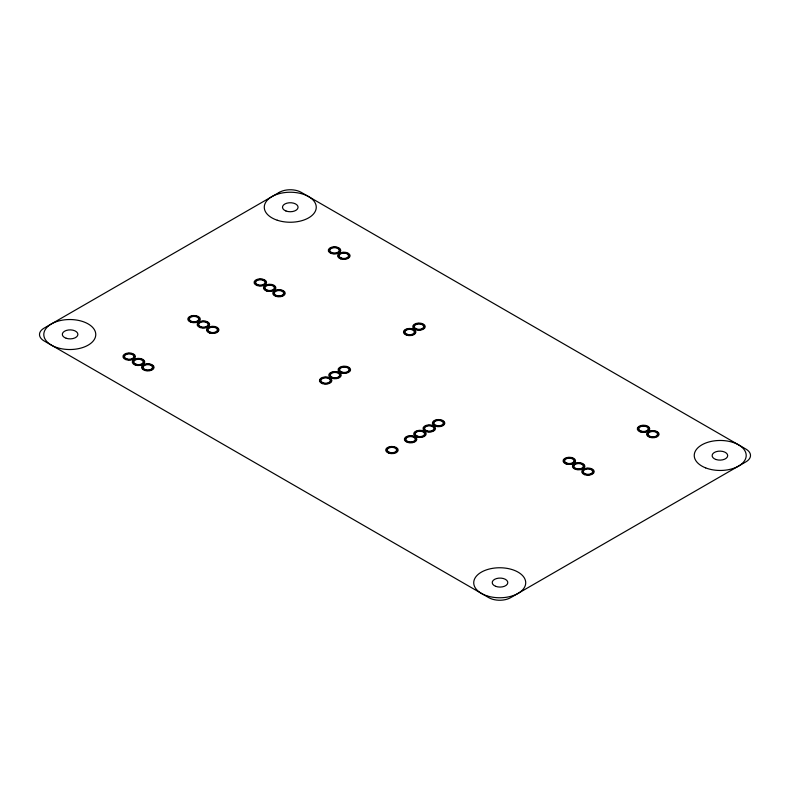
<?xml version="1.0" encoding="UTF-8"?>
<svg xmlns="http://www.w3.org/2000/svg" width="790" height="790" viewBox="0 0 790 790"><rect width="100%" height="100%" fill="white"/><g stroke="black" fill="none" stroke-linecap="round" stroke-linejoin="round"><path stroke-width="1.19" d="M279.245 192.385L44.052 328.166A15.593 9.006 0 0 0 44.052 340.895L488.704 597.615A15.593 9.006 0 0 0 510.755 597.615L745.948 461.834A15.593 9.006 0 0 0 745.948 449.105L301.296 192.385A15.593 9.006 0 0 0 279.245 192.385M585.538 473.941A4.681 2.696 0 0 0 592.648 471.699A4.681 2.696 0 0 0 585.736 469.26A4.681 2.696 0 0 0 585.538 473.941M585.133 474.316A5.461 3.15 0 0 0 593.428 471.709A5.461 3.15 0 0 0 585.36 468.865A5.461 3.15 0 0 0 585.133 474.316M584.728 474.701A6.241 3.604 0 0 0 594.208 471.719A6.241 3.604 0 0 0 584.995 468.47A6.241 3.604 0 0 0 584.728 474.701M144.59 370.411A6.241 3.604 0 0 0 154.08 367.429A6.241 3.604 0 0 0 144.856 364.17A6.241 3.604 0 0 0 144.59 370.411M145.005 370.026A5.461 3.15 0 0 0 153.3 367.409A5.461 3.15 0 0 0 145.232 364.565A5.461 3.15 0 0 0 145.005 370.026M145.409 369.641A4.681 2.696 0 0 0 152.519 367.399A4.681 2.696 0 0 0 145.607 364.96A4.681 2.696 0 0 0 145.409 369.641M135.258 365.019A6.241 3.604 0 0 0 144.748 362.037A6.241 3.604 0 0 0 135.525 358.788A6.241 3.604 0 0 0 135.258 365.019M135.663 364.634A5.461 3.15 0 0 0 143.968 362.027A5.461 3.15 0 0 0 135.9 359.183A5.461 3.15 0 0 0 135.663 364.634M136.068 364.249A4.681 2.696 0 0 0 143.188 362.018A4.681 2.696 0 0 0 136.275 359.578A4.681 2.696 0 0 0 136.068 364.249M125.926 359.628A6.241 3.604 0 0 0 135.406 356.646A6.241 3.604 0 0 0 126.193 353.397A6.241 3.604 0 0 0 125.926 359.628M126.331 359.243A5.461 3.15 0 0 0 134.626 356.636A5.461 3.15 0 0 0 126.568 353.792A5.461 3.15 0 0 0 126.331 359.243M126.736 358.867A4.681 2.696 0 0 0 133.856 356.626A4.681 2.696 0 0 0 126.933 354.187A4.681 2.696 0 0 0 126.736 358.867M649.597 437.255A6.241 3.604 0 0 0 659.087 434.263A6.241 3.604 0 0 0 649.864 431.014A6.241 3.604 0 0 0 649.597 437.255M650.002 436.87A5.461 3.15 0 0 0 658.307 434.253A5.461 3.15 0 0 0 650.239 431.409A5.461 3.15 0 0 0 650.002 436.87M650.407 436.485A4.681 2.696 0 0 0 657.527 434.243A4.681 2.696 0 0 0 650.614 431.804A4.681 2.696 0 0 0 650.407 436.485M640.265 431.863A6.241 3.604 0 0 0 649.745 428.881A6.241 3.604 0 0 0 640.532 425.632A6.241 3.604 0 0 0 640.265 431.863M640.67 431.478A5.461 3.15 0 0 0 648.965 428.871A5.461 3.15 0 0 0 640.907 426.027A5.461 3.15 0 0 0 640.67 431.478M641.075 431.093A4.681 2.696 0 0 0 648.195 428.851A4.681 2.696 0 0 0 641.273 426.422A4.681 2.696 0 0 0 641.075 431.093M575.396 469.319A6.241 3.604 0 0 0 584.876 466.327A6.241 3.604 0 0 0 575.653 463.078A6.241 3.604 0 0 0 575.396 469.319M575.801 468.934A5.461 3.15 0 0 0 584.096 466.317A5.461 3.15 0 0 0 576.029 463.473A5.461 3.15 0 0 0 575.801 468.934M576.206 468.549A4.681 2.696 0 0 0 583.316 466.307A4.681 2.696 0 0 0 576.404 463.868A4.681 2.696 0 0 0 576.206 468.549M566.055 463.928A6.241 3.604 0 0 0 575.545 460.945A6.241 3.604 0 0 0 566.321 457.696A6.241 3.604 0 0 0 566.055 463.928M566.47 463.542A5.461 3.15 0 0 0 574.764 460.935A5.461 3.15 0 0 0 566.697 458.091A5.461 3.15 0 0 0 566.47 463.542M566.874 463.157A4.681 2.696 0 0 0 573.984 460.916A4.681 2.696 0 0 0 567.072 458.486A4.681 2.696 0 0 0 566.874 463.157M388.68 453.124A6.241 3.604 0 0 0 398.17 450.142A6.241 3.604 0 0 0 388.947 446.893A6.241 3.604 0 0 0 388.68 453.124M389.085 452.739A5.461 3.15 0 0 0 397.39 450.132A5.461 3.15 0 0 0 389.322 447.288A5.461 3.15 0 0 0 389.085 452.739M389.5 452.354A4.681 2.696 0 0 0 396.61 450.122A4.681 2.696 0 0 0 389.697 447.683A4.681 2.696 0 0 0 389.5 452.354M407.344 442.351A6.241 3.604 0 0 0 416.834 439.368A6.241 3.604 0 0 0 407.61 436.12A6.241 3.604 0 0 0 407.344 442.351M407.749 441.966A5.461 3.15 0 0 0 416.053 439.359A5.461 3.15 0 0 0 407.986 436.515A5.461 3.15 0 0 0 407.749 441.966M408.163 441.58A4.681 2.696 0 0 0 415.273 439.349A4.681 2.696 0 0 0 408.361 436.91A4.681 2.696 0 0 0 408.163 441.58M416.685 436.959A6.241 3.604 0 0 0 426.166 433.977A6.241 3.604 0 0 0 416.942 430.728A6.241 3.604 0 0 0 416.685 436.959M417.09 436.574A5.461 3.15 0 0 0 425.385 433.967A5.461 3.15 0 0 0 417.318 431.123A5.461 3.15 0 0 0 417.09 436.574M417.495 436.199A4.681 2.696 0 0 0 424.605 433.957A4.681 2.696 0 0 0 417.693 431.518A4.681 2.696 0 0 0 417.495 436.199M426.017 431.577A6.241 3.604 0 0 0 435.497 428.585A6.241 3.604 0 0 0 426.284 425.336A6.241 3.604 0 0 0 426.017 431.577M426.422 431.192A5.461 3.15 0 0 0 434.717 428.575A5.461 3.15 0 0 0 426.649 425.731A5.461 3.15 0 0 0 426.422 431.192M426.827 430.807A4.681 2.696 0 0 0 433.937 428.565A4.681 2.696 0 0 0 427.025 426.126A4.681 2.696 0 0 0 426.827 430.807M435.349 426.185A6.241 3.604 0 0 0 444.829 423.203A6.241 3.604 0 0 0 435.616 419.954A6.241 3.604 0 0 0 435.349 426.185M435.754 425.8A5.461 3.15 0 0 0 444.049 423.193A5.461 3.15 0 0 0 435.991 420.349A5.461 3.15 0 0 0 435.754 425.8M436.159 425.415A4.681 2.696 0 0 0 443.279 423.173A4.681 2.696 0 0 0 436.357 420.744A4.681 2.696 0 0 0 436.159 425.415M322.409 383.614A6.241 3.604 0 0 0 331.889 380.632A6.241 3.604 0 0 0 322.675 377.373A6.241 3.604 0 0 0 322.409 383.614M322.814 383.229A5.461 3.15 0 0 0 331.109 380.612A5.461 3.15 0 0 0 323.041 377.768A5.461 3.15 0 0 0 322.814 383.229M323.219 382.844A4.681 2.696 0 0 0 330.329 380.602A4.681 2.696 0 0 0 323.416 378.163A4.681 2.696 0 0 0 323.219 382.844M331.741 378.222A6.241 3.604 0 0 0 341.221 375.24A6.241 3.604 0 0 0 332.007 371.991A6.241 3.604 0 0 0 331.741 378.222M332.146 377.837A5.461 3.15 0 0 0 340.451 375.23A5.461 3.15 0 0 0 332.383 372.386A5.461 3.15 0 0 0 332.146 377.837M332.55 377.452A4.681 2.696 0 0 0 339.67 375.22A4.681 2.696 0 0 0 332.748 372.781A4.681 2.696 0 0 0 332.55 377.452M341.073 372.831A6.241 3.604 0 0 0 350.562 369.848A6.241 3.604 0 0 0 341.339 366.6A6.241 3.604 0 0 0 341.073 372.831M341.478 372.446A5.461 3.15 0 0 0 349.782 369.839A5.461 3.15 0 0 0 341.715 366.995A5.461 3.15 0 0 0 341.478 372.446M341.892 372.07A4.681 2.696 0 0 0 349.002 369.829A4.681 2.696 0 0 0 342.09 367.39A4.681 2.696 0 0 0 341.892 372.07M406.416 335.108A6.241 3.604 0 0 0 415.896 332.126A6.241 3.604 0 0 0 406.682 328.877A6.241 3.604 0 0 0 406.416 335.108M406.82 334.723A5.461 3.15 0 0 0 415.115 332.116A5.461 3.15 0 0 0 407.048 329.272A5.461 3.15 0 0 0 406.82 334.723M407.225 334.348A4.681 2.696 0 0 0 414.335 332.106A4.681 2.696 0 0 0 407.423 329.667A4.681 2.696 0 0 0 407.225 334.348M415.747 329.726A6.241 3.604 0 0 0 425.227 326.734A6.241 3.604 0 0 0 416.014 323.485A6.241 3.604 0 0 0 415.747 329.726M416.152 329.341A5.461 3.15 0 0 0 424.457 326.724A5.461 3.15 0 0 0 416.389 323.88A5.461 3.15 0 0 0 416.152 329.341M416.557 328.956A4.681 2.696 0 0 0 423.677 326.714A4.681 2.696 0 0 0 416.755 324.275A4.681 2.696 0 0 0 416.557 328.956M340.609 258.853A6.241 3.604 0 0 0 350.089 255.871A6.241 3.604 0 0 0 340.875 252.622A6.241 3.604 0 0 0 340.609 258.853M341.013 258.478A5.461 3.15 0 0 0 349.318 255.861A5.461 3.15 0 0 0 341.25 253.017A5.461 3.15 0 0 0 341.013 258.478M341.418 258.093A4.681 2.696 0 0 0 348.538 255.851A4.681 2.696 0 0 0 341.616 253.412A4.681 2.696 0 0 0 341.418 258.093M331.277 253.472A6.241 3.604 0 0 0 340.757 250.479A6.241 3.604 0 0 0 331.543 247.231A6.241 3.604 0 0 0 331.277 253.472M331.682 253.086A5.461 3.15 0 0 0 339.976 250.47A5.461 3.15 0 0 0 331.909 247.625A5.461 3.15 0 0 0 331.682 253.086M332.086 252.701A4.681 2.696 0 0 0 339.196 250.46A4.681 2.696 0 0 0 332.284 248.02A4.681 2.696 0 0 0 332.086 252.701M257.066 285.536A6.241 3.604 0 0 0 266.556 282.543A6.241 3.604 0 0 0 257.333 279.295A6.241 3.604 0 0 0 257.066 285.536M257.471 285.151A5.461 3.15 0 0 0 265.776 282.534A5.461 3.15 0 0 0 257.708 279.69A5.461 3.15 0 0 0 257.471 285.151M257.886 284.765A4.681 2.696 0 0 0 264.996 282.524A4.681 2.696 0 0 0 258.083 280.085A4.681 2.696 0 0 0 257.886 284.765M266.408 290.918A6.241 3.604 0 0 0 275.888 287.935A6.241 3.604 0 0 0 266.665 284.686A6.241 3.604 0 0 0 266.408 290.918M266.813 290.542A5.461 3.15 0 0 0 275.108 287.925A5.461 3.15 0 0 0 267.04 285.081A5.461 3.15 0 0 0 266.813 290.542M267.218 290.157A4.681 2.696 0 0 0 274.328 287.916A4.681 2.696 0 0 0 267.415 285.476A4.681 2.696 0 0 0 267.218 290.157M275.74 296.309A6.241 3.604 0 0 0 285.22 293.327A6.241 3.604 0 0 0 276.006 290.078A6.241 3.604 0 0 0 275.74 296.309M276.144 295.924A5.461 3.15 0 0 0 284.44 293.317A5.461 3.15 0 0 0 276.372 290.473A5.461 3.15 0 0 0 276.144 295.924M276.549 295.539A4.681 2.696 0 0 0 283.659 293.307A4.681 2.696 0 0 0 276.747 290.868A4.681 2.696 0 0 0 276.549 295.539M209.469 332.955A6.241 3.604 0 0 0 218.948 329.973A6.241 3.604 0 0 0 209.725 326.724A6.241 3.604 0 0 0 209.469 332.955M209.873 332.57A5.461 3.15 0 0 0 218.168 329.963A5.461 3.15 0 0 0 210.101 327.119A5.461 3.15 0 0 0 209.873 332.57M200.127 327.564A6.241 3.604 0 0 0 209.617 324.581A6.241 3.604 0 0 0 200.393 321.332A6.241 3.604 0 0 0 200.127 327.564M200.542 327.178A5.461 3.15 0 0 0 208.837 324.572A5.461 3.15 0 0 0 200.769 321.728A5.461 3.15 0 0 0 200.542 327.178M190.795 322.182A6.241 3.604 0 0 0 200.285 319.19A6.241 3.604 0 0 0 191.061 315.941A6.241 3.604 0 0 0 190.795 322.182M191.2 321.797A5.461 3.15 0 0 0 199.505 319.18A5.461 3.15 0 0 0 191.437 316.336A5.461 3.15 0 0 0 191.2 321.797M210.278 332.185A4.681 2.696 0 0 0 217.388 329.953A4.681 2.696 0 0 0 210.476 327.514A4.681 2.696 0 0 0 210.278 332.185M200.946 326.803A4.681 2.696 0 0 0 208.056 324.562A4.681 2.696 0 0 0 201.144 322.123A4.681 2.696 0 0 0 200.946 326.803M191.614 321.412A4.681 2.696 0 0 0 198.725 319.17A4.681 2.696 0 0 0 191.812 316.731A4.681 2.696 0 0 0 191.614 321.412M495.646 586.308A7.791 4.503 0 0 0 507.782 582.892A7.791 4.503 0 0 0 496.584 578.537A7.791 4.503 0 0 0 495.646 586.308M715.997 459.513A7.791 4.503 0 0 0 727.699 455.632A7.791 4.503 0 0 0 716.017 451.722A7.791 4.503 0 0 0 715.997 459.513M285.901 210.96A7.791 4.503 0 0 0 298.047 207.553A7.791 4.503 0 0 0 286.859 203.188A7.791 4.503 0 0 0 285.901 210.96M486.739 595.759A25.981 15 0 0 0 525.715 582.763A25.981 15 0 0 0 486.739 569.768A25.981 15 0 0 0 486.739 595.759M705.658 467.887A25.981 15 0 0 0 746.135 456.541A25.981 15 0 0 0 708.867 441.975A25.981 15 0 0 0 705.658 467.887M277.28 220.232A25.981 15 0 0 0 316.257 207.237A25.981 15 0 0 0 277.28 194.241A25.981 15 0 0 0 277.28 220.232M56.791 347.521A25.981 15 0 0 0 95.768 334.535A25.981 15 0 0 0 56.791 321.54A25.981 15 0 0 0 56.791 347.521M66.192 338.268A7.791 4.503 0 0 0 77.894 334.387A7.791 4.503 0 0 0 66.212 330.477A7.791 4.503 0 0 0 66.192 338.268"/></g></svg>
